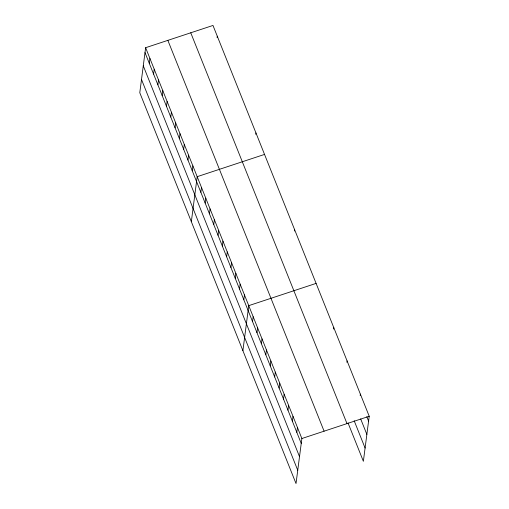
<?xml version="1.0" encoding="UTF-8"?>
<svg xmlns="http://www.w3.org/2000/svg" width="509" height="509" viewBox="0 0 509 509"><rect width="100%" height="100%" fill="white"/><g stroke="black" fill="none" stroke-linecap="round" stroke-linejoin="round"><path stroke-width="0.76" d="M145.631 47.706L139.784 92.733L296.022 483.55L301.869 438.523L145.631 47.706L212.978 25.45L369.216 416.267L363.369 461.294L348.022 422.909M149.29 63.339L149.926 58.452M153.591 74.085L154.221 69.199M157.885 84.831L158.522 79.945M162.18 95.577L162.816 90.691M166.481 106.324L167.111 101.444M170.776 117.07L171.412 112.19M175.071 127.823L175.707 122.936M179.365 138.569L180.001 133.682M183.666 149.315L184.296 144.429M187.961 160.061L188.597 155.181M192.256 170.808L192.892 165.928M191.339 221.701L197.187 176.674L264.54 154.418M217.095 37.596L217.273 36.196M200.851 192.307L201.488 187.42M205.146 203.053L205.782 198.166M209.447 213.799L210.077 208.913M213.742 224.545L214.378 219.665M218.037 235.298L218.673 230.412M222.338 246.044L222.967 241.158M226.632 256.791L227.268 251.904M230.927 267.537L231.563 262.65M235.222 278.283L235.858 273.403M255.76 134.319L255.944 132.925M239.523 289.036L240.153 284.149M243.817 299.782L244.454 294.896M242.901 350.669L248.748 305.642L316.095 283.392M252.54 321.599L253.177 316.719M256.969 332.676L257.605 327.79M261.397 343.747L262.027 338.86M265.819 354.818L266.455 349.938M270.247 365.895L270.883 361.008M274.675 376.965L275.312 372.085M294.431 231.048L294.616 229.654M279.104 388.043L279.74 383.156M283.532 399.113L284.162 394.227M287.954 410.184L288.59 405.304M292.382 421.261L293.019 416.375M296.811 432.332L297.447 427.445M333.624 329.075L333.802 327.681M346.903 362.3L347.087 360.9M360.181 395.518L360.366 394.119M301.869 438.523L369.216 416.267M366.811 416.725L368.586 421.153M360.665 418.901L366.862 434.4M354.169 420.733L365.093 448.047M190.754 32.792L346.992 423.609M167.855 40.357L324.093 431.18M144.995 52.586L301.239 443.409M143.277 65.833L299.515 456.656M141.502 79.487L297.746 470.303"/></g></svg>
